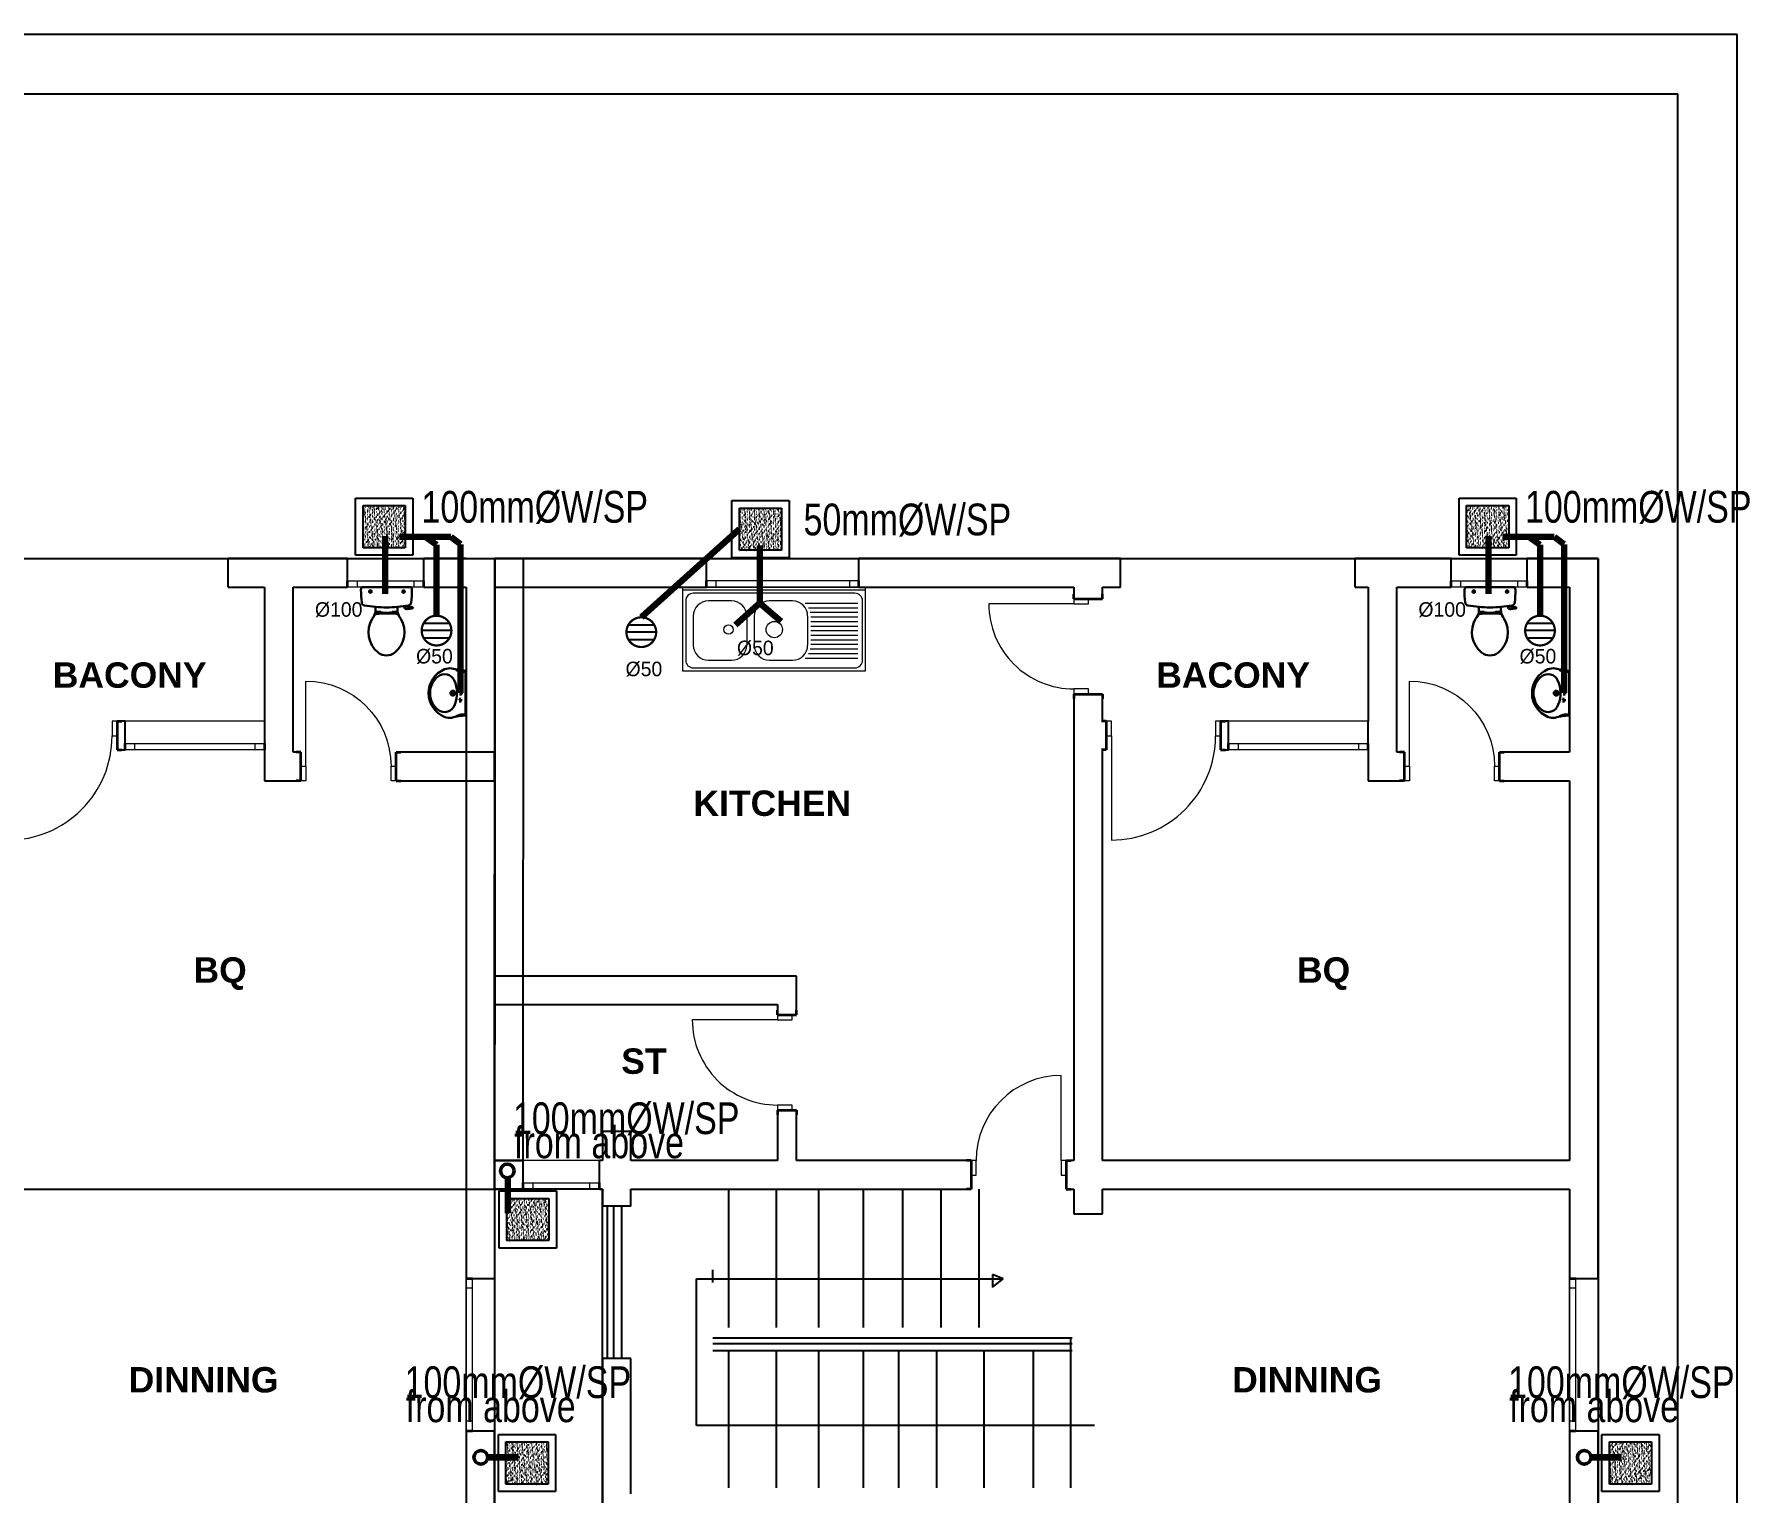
# Model space of a CAD drawing. Header units: inches. Extents: x 23 to 2032867, y 13 to 664695.
# Drawn here: x 217675 to 231179, y 489889 to 501374 of the extents above; entities that cross this region are included whole.
import ezdxf

# ---------------------------------------------------------------- set-up
doc = ezdxf.new("R2010")
doc.units = ezdxf.units.IN
doc.header["$MEASUREMENT"] = 0
doc.linetypes.add('DASHED1', pattern=[1, 0.3, -0.4, 0.3])
doc.linetypes.add('Hidden Line', pattern=[391.222223, 282.222223, -109])
for name, color, linetype, lineweight in [('0Railings', 1, 'Continuous', 18), ('ARCHICAD Doors_Pen_No__27', 7, 'Continuous', 35), ('ARCHICAD Windows_Pen_No__27', 7, 'Continuous', 35), ('Building', 8, 'Continuous', 18), ('Structural - Bearing_Pen_No__27', 7, 'Continuous', 35), ('waste', 3, 'Continuous', 50)]:
    doc.layers.add(name, color=color, linetype=linetype, lineweight=lineweight)
for name, color, linetype, lineweight, true_color in [('2D Drafting - General_Pen_No__62', 7, 'Continuous', 20, 0xaaaaaa), ('2D Drafting - General_Pen_No__82', 7, 'Continuous', 20, 0xaaaaaa), ('Annotation - Text_Pen_No__86', 7, 'Continuous', 20, 0x5555ff), ('ARCHICAD Doors_Pen_No__23', 7, 'Continuous', 20, 0xff6600), ('ARCHICAD Doors_Pen_No__3', 7, 'Continuous', 18, 0xff6600), ('ARCHICAD Windows_Pen_No__23', 7, 'Continuous', 20, 0xff6600), ('ARCHICAD Windows_Pen_No__3', 7, 'Continuous', 18, 0xff6600), ('Structural - Bearing_Pen_No__89', 7, 'Continuous', 20, 0x71cebe)]:
    doc.layers.add(name, color=color, linetype=linetype, lineweight=lineweight, true_color=true_color)
for name, color, linetype in [('ABG-DI', 1, 'Continuous'), ('E-inst.', 3, 'Continuous'), ('GRFLCON', 8, 'Continuous'), ('LIAB', 8, 'Continuous'), ('PLOTLYR', 8, 'Continuous'), ('PLOTYR', 15, 'Continuous')]:
    doc.layers.add(name, color=color, linetype=linetype)
doc.styles.add('GENERATED_STYLE_2', font='arialbd.ttf')
doc.styles.add('SPIRITTXTSTYLE1', font='ORIG2')

# ---------------------------------------------------------------- blocks, each defined once
blk = doc.blocks.new('drainage')
at = {"layer": 'ABG-DI', "color": 6, "linetype": 'Continuous'}
for p, q in [((47349, -38849), (47583, -38849)), ((47362, -38794), (47570, -38794)), ((47366, -38910), (47566, -38910))]:
    blk.add_line(p, q, dxfattribs=at)
at = {"layer": 'ABG-DI', "color": 6, "linetype": 'Continuous', "const_width": 17.6}
for points in [[(47583, -38849, 1), (47349, -38849)], [(47583, -38849, -1), (47349, -38849)]]:
    blk.add_lwpolyline(points, format="xyb", dxfattribs=at)
blk = doc.blocks.new('ic')
at = {"layer": 'GRFLCON', "linetype": 'Continuous', "ltscale": 250}
h = blk.add_hatch(dxfattribs=at)
h.set_pattern_fill('AR-SAND', color=6, scale=15, angle=-90, style=0)
h.set_pattern_definition([(52.5, (972807.835, -258750.015), (28.9023565, -0.9449004), [0, -22.8, 0, -25.5, 0, -24.375]), (82.5, (972807.835, -258750.015), (42.332191, 26.54665), [0, -12.3, 0, -20.55, 0, -7.875]), (122.5, (972807.835, -258768.465), (0.084886, 46.712128), [0, -7.5, 0, -27, 0, -35.25]), (132.5, (972807.835, -258768.465), (13.165133, 45.091899), [0, -3.75, 0, -17.7, 0, -20.25])])
h.paths.add_polyline_path([(923721, -158585), (924053, -158585), (924053, -158917), (923721, -158917)])
at = {"layer": 'GRFLCON', "color": 6, "linetype": 'Continuous', "ltscale": 250}
for p, q in [((924053, -158585), (923721, -158585)), ((923721, -158585), (923721, -158917)), ((924053, -158917), (924053, -158585)), ((923721, -158917), (924053, -158917))]:
    blk.add_line(p, q, dxfattribs=at)
at = {"layer": 'PLOTLYR', "color": 6, "lineweight": 25}
for p, q in [((924112, -158526), (923662, -158526)), ((923662, -158526), (923662, -158976)), ((924112, -158976), (924112, -158526)), ((923662, -158976), (924112, -158976))]:
    blk.add_line(p, q, dxfattribs=at)

msp = doc.modelspace()

# ---------------------------------------------------------------- linework, layer by layer
at = {"layer": '2D Drafting - General_Pen_No__62', "color": 8, "linetype": 'Continuous', "lineweight": 25}
for p, q in [((222888.495, 490419.136), (222888.495, 491573.455)), ((222888.495, 491573.455), (225302.403, 491573.455)), ((225302.403, 491573.455), (225217.73, 491606.962)), ((225217.73, 491606.962), (225217.73, 491507.888)), ((225217.73, 491507.888), (225302.403, 491573.455)), ((226021.48, 490419.136), (222888.495, 490419.136))]:
    msp.add_line(p, q, dxfattribs=at)
at = {"layer": '2D Drafting - General_Pen_No__82', "color": 8, "linetype": 'Continuous', "lineweight": 25}
for p, q in [((223141.709, 491190.334), (223141.709, 492279.544)), ((223141.709, 491190.334), (223141.709, 492279.544)), ((223517.612, 491190.334), (223517.612, 492279.544)), ((223517.612, 491190.334), (223517.612, 492279.544)), ((223850.626, 491190.334), (223850.626, 492279.544)), ((223850.626, 491190.334), (223850.626, 492279.544)), ((224202.779, 491190.334), (224202.779, 492279.544)), ((224202.779, 491190.334), (224202.779, 492279.544)), ((224513.3, 491190.334), (224513.3, 492279.544)), ((224513.3, 491190.334), (224513.3, 492279.544)), ((224813.3, 491190.334), (224813.3, 492279.544)), ((224813.3, 491190.334), (224813.3, 492279.544)), ((225113.3, 491190.334), (225113.3, 492279.544)), ((225113.3, 491190.334), (225113.3, 492279.544)), ((222184.665, 492142.705), (222184.665, 490950.133)), ((222184.665, 492142.705), (222184.665, 490950.133)), ((222235.119, 492142.705), (222235.119, 490950.133)), ((222235.119, 492142.705), (222235.119, 490950.133)), ((222296.381, 492148.642), (222296.381, 490941.581)), ((222296.381, 492148.642), (222296.381, 490941.581)), ((223016.786, 491543.392), (223016.786, 491643.765)), ((223016.786, 491543.392), (223016.786, 491643.765)), ((223016.786, 491108.544), (225845.435, 491108.544)), ((223016.786, 491108.544), (225845.435, 491108.544)), ((223016.786, 491063.934), (225844.557, 491063.934)), ((223016.786, 491063.934), (225844.557, 491063.934)), ((225831.934, 491108.544), (225831.934, 489927.9)), ((225831.934, 491108.544), (225831.934, 489927.9)), ((223016.786, 491008.171), (225845.435, 491008.171)), ((223016.786, 491008.171), (225845.435, 491008.171)), ((223141.709, 489927.9), (223141.709, 491008.171)), ((223141.709, 489927.9), (223141.709, 491008.171)), ((223517.612, 489927.9), (223517.612, 491008.171)), ((223517.612, 489927.9), (223517.612, 491008.171)), ((223850.626, 489927.9), (223850.626, 491008.171)), ((223850.626, 489927.9), (223850.626, 491008.171)), ((224202.779, 489927.9), (224202.779, 491008.171)), ((224202.779, 489927.9), (224202.779, 491008.171)), ((224479.624, 489927.9), (224479.624, 491008.171)), ((224479.624, 489927.9), (224479.624, 491008.171)), ((224779.624, 489927.9), (224779.624, 491008.171)), ((224779.624, 489927.9), (224779.624, 491008.171)), ((225153.417, 489927.9), (225153.417, 491008.171)), ((225153.417, 489927.9), (225153.417, 491008.171)), ((225542.2, 489927.9), (225542.2, 491008.171)), ((225542.2, 489927.9), (225542.2, 491008.171))]:
    msp.add_line(p, q, dxfattribs=at)
at = {"layer": 'ARCHICAD Doors_Pen_No__23', "color": 8, "linetype": 'Continuous'}
for p, q in [((225859.302, 496928.626), (225859.302, 496888.626)), ((225974.302, 496928.626), (225859.302, 496928.626)), ((225859.302, 496888.626), (225974.302, 496888.626)), ((225974.302, 496888.626), (225974.302, 496928.626)), ((225974.302, 496218.626), (225859.302, 496218.626)), ((225859.302, 496218.626), (225859.302, 496178.626)), ((225859.302, 496178.626), (225974.302, 496178.626)), ((225974.302, 496178.626), (225974.302, 496218.626)), ((218327.313, 495963.838), (218287.313, 495963.838)), ((218287.313, 495963.838), (218287.313, 495848.838)), ((218327.313, 495848.838), (218327.313, 495963.838)), ((226154.331, 495963.838), (226114.331, 495963.838)), ((226114.331, 495963.838), (226114.331, 495848.838)), ((226154.331, 495848.838), (226154.331, 495963.838)), ((227014.331, 495963.838), (226974.331, 495963.838)), ((226974.331, 495963.838), (226974.331, 495848.838)), ((227014.331, 495848.838), (227014.331, 495963.838)), ((218287.313, 495848.838), (218327.313, 495848.838)), ((226114.331, 495848.838), (226154.331, 495848.838)), ((226974.331, 495848.838), (227014.331, 495848.838)), ((219773.357, 495610.334), (219813.357, 495610.334)), ((219773.357, 495495.334), (219773.357, 495610.334)), ((219813.357, 495610.334), (219813.357, 495495.334)), ((220483.357, 495495.334), (220483.357, 495610.334)), ((220483.357, 495610.334), (220523.357, 495610.334)), ((220523.357, 495610.334), (220523.357, 495495.334)), ((228460.375, 495610.334), (228500.375, 495610.334)), ((228460.375, 495495.334), (228460.375, 495610.334)), ((228500.375, 495610.334), (228500.375, 495495.334)), ((229170.375, 495495.334), (229170.375, 495610.334)), ((229170.375, 495610.334), (229210.375, 495610.334)), ((229210.375, 495610.334), (229210.375, 495495.334)), ((219813.357, 495495.334), (219773.357, 495495.334)), ((220523.357, 495495.334), (220483.357, 495495.334)), ((228500.375, 495495.334), (228460.375, 495495.334)), ((229210.375, 495495.334), (229170.375, 495495.334)), ((223525.019, 493651.661), (223525.019, 493611.661)), ((223640.019, 493651.661), (223525.019, 493651.661)), ((223525.019, 493611.661), (223640.019, 493611.661)), ((223640.019, 493611.661), (223640.019, 493651.661)), ((223640.019, 492941.661), (223525.019, 492941.661)), ((223525.019, 492941.661), (223525.019, 492901.661)), ((223640.019, 492901.661), (223640.019, 492941.661)), ((223525.019, 492901.661), (223640.019, 492901.661)), ((225089.341, 492504.544), (225049.341, 492504.544)), ((225049.341, 492504.544), (225049.341, 492389.544)), ((225089.341, 492389.544), (225089.341, 492504.544)), ((225799.341, 492504.544), (225759.341, 492504.544)), ((225759.341, 492504.544), (225759.341, 492389.544)), ((225799.341, 492389.544), (225799.341, 492504.544)), ((225049.341, 492389.544), (225089.341, 492389.544)), ((225759.341, 492389.544), (225799.341, 492389.544))]:
    msp.add_line(p, q, dxfattribs=at)
at = {"layer": 'ARCHICAD Doors_Pen_No__27', "color": 8, "linetype": 'Continuous'}
for p, q in [((225859.302, 496928.626), (225859.302, 496965.626)), ((226084.302, 496928.626), (226084.302, 496965.626)), ((225859.302, 496928.626), (225974.302, 496928.626)), ((225974.302, 496928.626), (226084.302, 496928.626)), ((225859.302, 496178.626), (225974.302, 496178.626)), ((225859.302, 496178.626), (225859.302, 496141.626)), ((225974.302, 496178.626), (226084.302, 496178.626)), ((226084.302, 496178.626), (226084.302, 496141.626)), ((218327.313, 495963.838), (218327.313, 495848.838)), ((218327.313, 495963.838), (218364.313, 495963.838)), ((226114.331, 495963.838), (226077.331, 495963.838)), ((226114.331, 495963.838), (226114.331, 495848.838)), ((227014.331, 495963.838), (227014.331, 495848.838)), ((227014.331, 495963.838), (227051.331, 495963.838)), ((218327.313, 495848.838), (218327.313, 495738.838)), ((226114.331, 495848.838), (226114.331, 495738.838)), ((227014.331, 495848.838), (227014.331, 495738.838)), ((218327.313, 495738.838), (218364.313, 495738.838)), ((219773.357, 495720.334), (219736.357, 495720.334)), ((219773.357, 495610.334), (219773.357, 495720.334)), ((219773.357, 495495.334), (219773.357, 495610.334)), ((220523.357, 495610.334), (220523.357, 495720.334)), ((220523.357, 495720.334), (220560.357, 495720.334)), ((220523.357, 495495.334), (220523.357, 495610.334)), ((226114.331, 495738.838), (226077.331, 495738.838)), ((227014.331, 495738.838), (227051.331, 495738.838)), ((228460.375, 495720.334), (228423.375, 495720.334)), ((228460.375, 495610.334), (228460.375, 495720.334)), ((228460.375, 495495.334), (228460.375, 495610.334)), ((229210.375, 495610.334), (229210.375, 495720.334)), ((229210.375, 495720.334), (229247.375, 495720.334)), ((229210.375, 495495.334), (229210.375, 495610.334)), ((219773.357, 495495.334), (219736.357, 495495.334)), ((220523.357, 495495.334), (220560.357, 495495.334)), ((228460.375, 495495.334), (228423.375, 495495.334)), ((229210.375, 495495.334), (229247.375, 495495.334)), ((223525.019, 493651.661), (223525.019, 493688.661)), ((223525.019, 493651.661), (223640.019, 493651.661)), ((223640.019, 493651.661), (223675.019, 493651.661)), ((223675.019, 493651.661), (223675.019, 493688.661)), ((223525.019, 492901.661), (223640.019, 492901.661)), ((223525.019, 492901.661), (223525.019, 492864.661)), ((223640.019, 492901.661), (223675.019, 492901.661)), ((223675.019, 492901.661), (223675.019, 492864.661)), ((225049.341, 492504.544), (225012.341, 492504.544)), ((225049.341, 492504.544), (225049.341, 492389.544)), ((225799.341, 492504.544), (225799.341, 492389.544)), ((225799.341, 492504.544), (225836.341, 492504.544)), ((225049.341, 492389.544), (225049.341, 492279.544)), ((225799.341, 492389.544), (225799.341, 492279.544)), ((225049.341, 492279.544), (225012.341, 492279.544)), ((225799.341, 492279.544), (225836.341, 492279.544))]:
    msp.add_line(p, q, dxfattribs=at)
at = {"layer": 'ARCHICAD Doors_Pen_No__3', "color": 8, "linetype": 'Continuous'}
for p, q in [((225859.302, 496888.626), (225189.302, 496888.626)), ((219813.357, 495610.334), (219813.357, 496280.334)), ((228500.375, 495610.334), (228500.375, 496280.334)), ((226154.331, 495848.838), (226154.331, 495028.838)), ((223525.019, 493611.661), (222855.019, 493611.661)), ((225759.341, 492504.544), (225759.341, 493174.544))]:
    msp.add_line(p, q, dxfattribs=at)
for centre, major_axis, start_param, end_param in [((225859.302, 496888.626), (473.762, 473.762), 2.35619449, 3.926990817), ((217467.313, 495848.838), (579.828, 579.828), 3.926990817, 5.497787144), ((226154.331, 495848.838), (579.828, 579.828), 3.926990817, 5.497787144), ((223525.019, 493611.661), (473.762, 473.762), 2.35619449, 3.926990817), ((225759.341, 492504.544), (-473.762, 473.762), -0.785398163, 0.785398163)]:
    msp.add_ellipse(centre, major_axis=major_axis, ratio=1, start_param=start_param, end_param=end_param, dxfattribs=at)
at = {"layer": 'ARCHICAD Doors_Pen_No__3', "color": 8, "linetype": 'Continuous', "extrusion": (0, 0, -1)}
for centre in [(219813.357, 495610.334), (228500.375, 495610.334)]:
    msp.add_ellipse(centre, major_axis=(473.762, 473.762), ratio=1, start_param=-0.785398163, end_param=0.785398163, dxfattribs=at)
at = {"layer": 'ARCHICAD Windows_Pen_No__23', "color": 8, "linetype": 'Continuous'}
for p, q in [((220140.964, 497070.303), (220215.964, 497070.303)), ((220215.964, 497020.303), (220140.964, 497020.303)), ((220215.964, 497070.303), (220215.964, 497020.303)), ((220665.964, 497020.303), (220665.964, 497070.303)), ((220665.964, 497070.303), (220740.964, 497070.303)), ((220740.964, 497020.303), (220665.964, 497020.303)), ((222912.976, 497020.303), (222987.976, 497020.303)), ((223042.002, 497070.303), (222967.002, 497070.303)), ((222967.002, 497020.303), (223042.002, 497020.303)), ((223042.002, 497020.303), (223042.002, 497070.303)), ((224037.976, 497020.303), (224112.976, 497020.303)), ((224167.002, 497070.303), (224092.002, 497070.303)), ((224092.002, 497070.303), (224092.002, 497020.303)), ((224092.002, 497020.303), (224167.002, 497020.303)), ((228827.982, 497070.303), (228902.982, 497070.303)), ((228902.982, 497020.303), (228827.982, 497020.303)), ((228902.982, 497070.303), (228902.982, 497020.303)), ((229352.982, 497020.303), (229352.982, 497070.303)), ((229352.982, 497070.303), (229427.982, 497070.303)), ((229427.982, 497020.303), (229352.982, 497020.303)), ((218389.428, 495788.838), (218464.428, 495788.838)), ((218464.428, 495788.838), (218464.428, 495738.838)), ((219414.428, 495738.838), (219414.428, 495788.838)), ((219414.428, 495788.838), (219489.428, 495788.838)), ((227076.445, 495788.838), (227151.445, 495788.838)), ((227151.445, 495788.838), (227151.445, 495738.838)), ((228101.445, 495738.838), (228101.445, 495788.838)), ((228101.445, 495788.838), (228176.445, 495788.838)), ((218464.428, 495738.838), (218389.428, 495738.838)), ((219489.428, 495738.838), (219414.428, 495738.838)), ((227151.445, 495738.838), (227076.445, 495738.838)), ((228176.445, 495738.838), (228101.445, 495738.838)), ((221523.813, 492329.544), (221598.813, 492329.544)), ((221598.813, 492279.544), (221523.813, 492279.544)), ((221598.813, 492329.544), (221598.813, 492279.544)), ((222048.813, 492279.544), (222048.813, 492329.544)), ((222048.813, 492329.544), (222123.813, 492329.544)), ((222123.813, 492279.544), (222048.813, 492279.544)), ((221074.154, 491575.835), (221074.143, 491500.835)), ((221124.143, 491500.827), (221124.154, 491575.827)), ((229760.034, 491575.8), (229760.034, 491500.8)), ((229810.034, 491500.8), (229810.034, 491575.8)), ((221074.143, 491500.835), (221124.143, 491500.827)), ((229760.034, 491500.8), (229810.034, 491500.8)), ((221073.98, 490450.835), (221073.968, 490375.835)), ((221123.98, 490450.827), (221073.98, 490450.835)), ((221123.968, 490375.827), (221123.98, 490450.827)), ((229810.034, 490450.8), (229760.034, 490450.8)), ((229760.034, 490450.8), (229760.034, 490375.8)), ((229810.034, 490375.8), (229810.034, 490450.8))]:
    msp.add_line(p, q, dxfattribs=at)
at = {"layer": 'ARCHICAD Windows_Pen_No__27', "color": 8, "linetype": 'Continuous'}
for p, q in [((220140.964, 497020.303), (220140.964, 497070.303)), ((220740.964, 497020.303), (220740.964, 497070.303)), ((222967.002, 497020.303), (222967.002, 497070.303)), ((224167.002, 497020.303), (224167.002, 497070.303)), ((228827.982, 497020.303), (228827.982, 497070.303)), ((229427.982, 497020.303), (229427.982, 497070.303)), ((218389.428, 495738.838), (218389.428, 495788.838)), ((219489.428, 495738.838), (219489.428, 495788.838)), ((227076.445, 495738.838), (227076.445, 495788.838)), ((228176.445, 495738.838), (228176.445, 495788.838)), ((221523.813, 492279.544), (221523.813, 492329.544)), ((222123.813, 492279.544), (222123.813, 492329.544)), ((221074.154, 491575.835), (221124.154, 491575.827)), ((229760.034, 491575.8), (229810.034, 491575.8)), ((221073.968, 490375.835), (221123.968, 490375.827)), ((229760.034, 490375.8), (229810.034, 490375.8))]:
    msp.add_line(p, q, dxfattribs=at)
at = {"layer": 'ARCHICAD Windows_Pen_No__3', "color": 8, "linetype": 'Continuous'}
for p, q in [((220740.964, 497245.303), (220140.964, 497245.303)), ((224167.002, 497245.303), (222967.002, 497245.303)), ((229427.982, 497245.303), (228827.982, 497245.303)), ((220740.964, 497020.303), (220140.964, 497020.303)), ((220215.964, 497070.303), (220665.964, 497070.303)), ((220665.964, 497020.303), (220215.964, 497020.303)), ((224112.976, 497020.303), (222912.976, 497020.303)), ((224167.002, 497020.303), (222967.002, 497020.303)), ((222987.976, 497020.303), (224037.976, 497020.303)), ((224092.002, 497070.303), (223042.002, 497070.303)), ((223042.002, 497020.303), (224092.002, 497020.303)), ((229427.982, 497020.303), (228827.982, 497020.303)), ((228902.982, 497070.303), (229352.982, 497070.303)), ((229352.982, 497020.303), (228902.982, 497020.303)), ((219489.428, 495963.838), (218389.428, 495963.838)), ((228176.445, 495963.838), (227076.445, 495963.838)), ((218464.428, 495788.838), (219414.428, 495788.838)), ((227151.445, 495788.838), (228101.445, 495788.838)), ((219489.428, 495738.838), (218389.428, 495738.838)), ((219414.428, 495738.838), (218464.428, 495738.838)), ((228176.445, 495738.838), (227076.445, 495738.838)), ((228101.445, 495738.838), (227151.445, 495738.838)), ((222123.813, 492504.544), (221523.813, 492504.544)), ((222123.813, 492279.544), (221523.813, 492279.544)), ((221598.813, 492329.544), (222048.813, 492329.544)), ((222048.813, 492279.544), (221598.813, 492279.544)), ((221073.968, 490375.835), (221074.154, 491575.835)), ((221298.968, 490375.8), (221299.154, 491575.8)), ((229760.034, 490375.8), (229760.034, 491575.8)), ((229985.034, 490375.8), (229985.034, 491575.8)), ((221074.143, 491500.835), (221073.98, 490450.835)), ((221123.98, 490450.827), (221124.143, 491500.827)), ((229760.034, 491500.8), (229760.034, 490450.8)), ((229810.034, 490450.8), (229810.034, 491500.8))]:
    msp.add_line(p, q, dxfattribs=at)
at = {"layer": 'Building', "linetype": 'Continuous', "lineweight": 30, "ltscale": 1000}
for p, q in [((220640.688, 497020.303), (220253.908, 497020.303)), ((229327.706, 497020.303), (228940.925, 497020.303)), ((220360.894, 496864.563), (220360.894, 496840.779)), ((220533.701, 496840.779), (220533.701, 496864.563)), ((220586.425, 496870.97), (220589.644, 496859.69)), ((220588.827, 496862.553), (220611.312, 496867.722)), ((220611.5, 496866.831), (220609.823, 496874.795)), ((220651.651, 496851.791), (220611.248, 496845.769)), ((220620.105, 496860.706), (220649.209, 496864.395)), ((220653.449, 496861.587), (220654.826, 496856.701)), ((229047.912, 496864.563), (229047.912, 496840.779)), ((229220.719, 496840.779), (229220.719, 496864.563)), ((229273.442, 496870.97), (229276.661, 496859.69)), ((229275.844, 496862.553), (229298.33, 496867.722)), ((229298.518, 496866.831), (229296.841, 496874.795)), ((229338.668, 496851.791), (229298.266, 496845.769)), ((229307.122, 496860.706), (229336.227, 496864.395)), ((229340.467, 496861.587), (229341.844, 496856.701)), ((220368.668, 496808.751), (220368.668, 496825.434)), ((220368.668, 496825.434), (220402.752, 496825.434)), ((220394.96, 496825.434), (220394.96, 496811.404)), ((220402.752, 496825.434), (220402.752, 496812.004)), ((220402.752, 496821.306), (220419.754, 496821.306)), ((220419.754, 496821.306), (220419.754, 496817.566)), ((220419.754, 496817.566), (220474.841, 496817.566)), ((220474.841, 496821.306), (220474.841, 496817.566)), ((220491.843, 496821.306), (220474.841, 496821.306)), ((220491.843, 496825.434), (220491.843, 496812.86)), ((220525.928, 496825.434), (220491.843, 496825.434)), ((220499.636, 496825.434), (220499.636, 496812.411)), ((220525.928, 496810.269), (220525.928, 496825.434)), ((229055.686, 496808.751), (229055.686, 496825.434)), ((229055.686, 496825.434), (229089.77, 496825.434)), ((229081.978, 496825.434), (229081.978, 496811.404)), ((229089.77, 496825.434), (229089.77, 496812.004)), ((229089.77, 496821.306), (229106.772, 496821.306)), ((229106.772, 496821.306), (229106.772, 496817.566)), ((229106.772, 496817.566), (229161.859, 496817.566)), ((229161.859, 496821.306), (229161.859, 496817.566)), ((229178.861, 496821.306), (229161.859, 496821.306)), ((229178.861, 496825.434), (229178.861, 496812.86)), ((229212.945, 496825.434), (229178.861, 496825.434)), ((229186.653, 496825.434), (229186.653, 496812.411)), ((229212.945, 496810.269), (229212.945, 496825.434)), ((221070.309, 496351.743), (221047.961, 496353.619)), ((221070.309, 496351.743, -1683.122), (221047.961, 496353.619, -1683.122)), ((221070.309, 496010.084), (221070.309, 496361.857)), ((221070.309, 496010.084, -1683.122), (221070.309, 496361.857, -1683.122)), ((229757.327, 496351.743), (229734.979, 496353.619)), ((229757.327, 496351.743, -1683.122), (229734.979, 496353.619, -1683.122)), ((229757.327, 496010.084), (229757.327, 496361.857)), ((229757.327, 496010.084, -1683.122), (229757.327, 496361.857, -1683.122)), ((221070.309, 496020.199), (221047.961, 496018.323)), ((221070.309, 496020.199, -1683.122), (221047.961, 496018.323, -1683.122)), ((229757.327, 496020.199), (229734.979, 496018.323)), ((229757.327, 496020.199, -1683.122), (229734.979, 496018.323, -1683.122))]:
    msp.add_line(p, q, dxfattribs=at)
at = {"layer": 'Building', "linetype": 'Continuous', "lineweight": 30, "ltscale": 50}
for p, q in [((220336.294, 496985.238), (220304.275, 496985.238)), ((220320.285, 496969.229), (220320.285, 497001.247)), ((220597.975, 496985.238), (220566.232, 496985.238)), ((220582.103, 496969.366), (220582.103, 497001.11)), ((229023.311, 496985.238), (228991.293, 496985.238)), ((229007.302, 496969.229), (229007.302, 497001.247)), ((229284.993, 496985.238), (229253.249, 496985.238)), ((229269.121, 496969.366), (229269.121, 497001.11)), ((220996.691, 496185.971), (220942.491, 496185.971)), ((220996.691, 496185.971, -1683.122), (220942.491, 496185.971, -1683.122)), ((220969.427, 496212.32), (220969.427, 496159.622)), ((220969.427, 496212.32, -1683.122), (220969.427, 496159.622, -1683.122)), ((229683.709, 496185.971), (229629.509, 496185.971)), ((229683.709, 496185.971, -1683.122), (229629.509, 496185.971, -1683.122)), ((229656.444, 496212.32), (229656.444, 496159.622)), ((229656.444, 496212.32, -1683.122), (229656.444, 496159.622, -1683.122))]:
    msp.add_line(p, q, dxfattribs=at)
at = {"layer": 'Building', "color": 8, "linetype": 'Continuous'}
for p, q in [((222778.941, 497020.303), (223978.941, 497020.303)), ((222853.941, 497020.303), (222778.941, 497020.303)), ((223253.941, 497020.303), (222778.941, 497020.303))]:
    msp.add_line(p, q, dxfattribs=at)
at = {"layer": 'Building', "color": 8, "linetype": 'Continuous', "lineweight": 20}
for p, q in [((222838.941, 497020.303), (222778.941, 497020.303)), ((222898.941, 497020.303), (222838.941, 497020.303)), ((223378.941, 497020.303), (222898.941, 497020.303))]:
    msp.add_line(p, q, dxfattribs=at)
at = {"layer": 'Building', "color": 8, "lineweight": 20}
for p, q in [((224218.941, 497020.303), (222778.941, 497020.303)), ((222778.941, 497020.303), (222778.941, 496360.303)), ((224218.941, 496996.303), (222778.941, 496996.303)), ((224134.941, 496972.303), (222862.941, 496972.303)), ((224218.941, 496360.303), (224218.941, 497020.303)), ((222802.941, 496912.303), (222802.941, 496444.303)), ((223162.941, 496912.303), (222982.941, 496912.303)), ((223642.941, 496912.303), (223462.941, 496912.303)), ((223744.588, 496894.303), (224158.941, 496894.303)), ((223770.926, 496858.303), (224158.941, 496858.303)), ((224194.941, 496444.303), (224194.941, 496912.303)), ((222862.941, 496792.303), (222862.941, 496564.303)), ((223282.941, 496792.303), (223282.941, 496564.303)), ((223342.941, 496792.303), (223342.941, 496564.303)), ((223762.941, 496792.303), (223762.941, 496564.303)), ((223783.782, 496822.303), (224158.941, 496822.303)), ((223786.941, 496786.303), (224158.941, 496786.303)), ((223786.941, 496750.303), (224158.941, 496750.303)), ((223786.941, 496714.303), (224158.941, 496714.303)), ((223786.941, 496678.303), (224158.941, 496678.303)), ((223786.941, 496642.303), (224158.941, 496642.303)), ((223786.941, 496606.303), (224158.941, 496606.303)), ((223786.941, 496570.303), (224158.941, 496570.303)), ((222982.941, 496444.303), (223162.941, 496444.303)), ((223462.941, 496444.303), (223642.941, 496444.303)), ((223744.588, 496462.303), (224158.941, 496462.303)), ((223770.926, 496498.303), (224158.941, 496498.303)), ((223783.782, 496534.303), (224158.941, 496534.303)), ((222778.941, 496360.303), (224218.941, 496360.303)), ((222862.941, 496384.303), (224134.941, 496384.303))]:
    msp.add_line(p, q, dxfattribs=at)
at = {"layer": 'Building', "linetype": 'DASHED1', "lineweight": 30, "ltscale": 50}
for p, q in [((221043.666, 496242.075), (221008.742, 496242.075)), ((221043.666, 496242.075, -1683.122), (221008.742, 496242.075, -1683.122)), ((221048.078, 496185.971), (221013.154, 496185.971)), ((221048.078, 496185.971, -1683.122), (221013.154, 496185.971, -1683.122)), ((221026.624, 496259.765), (221026.624, 496224.385)), ((221026.624, 496259.765, -1683.122), (221026.624, 496224.385, -1683.122)), ((221031.036, 496168.281), (221031.036, 496203.661)), ((221031.036, 496168.281, -1683.122), (221031.036, 496203.661, -1683.122)), ((229730.684, 496242.075), (229695.76, 496242.075)), ((229730.684, 496242.075, -1683.122), (229695.76, 496242.075, -1683.122)), ((229735.096, 496185.971), (229700.172, 496185.971)), ((229735.096, 496185.971, -1683.122), (229700.172, 496185.971, -1683.122)), ((229713.641, 496259.765), (229713.641, 496224.385)), ((229713.641, 496259.765, -1683.122), (229713.641, 496224.385, -1683.122)), ((229718.054, 496168.281), (229718.054, 496203.661)), ((229718.054, 496168.281, -1683.122), (229718.054, 496203.661, -1683.122)), ((221043.666, 496129.867), (221008.742, 496129.867)), ((221043.666, 496129.867, -1683.122), (221008.742, 496129.867, -1683.122)), ((221026.624, 496112.177), (221026.624, 496147.557)), ((221026.624, 496112.177, -1683.122), (221026.624, 496147.557, -1683.122)), ((229730.684, 496129.867), (229695.76, 496129.867)), ((229730.684, 496129.867, -1683.122), (229695.76, 496129.867, -1683.122)), ((229713.641, 496112.177), (229713.641, 496147.557)), ((229713.641, 496112.177, -1683.122), (229713.641, 496147.557, -1683.122))]:
    msp.add_line(p, q, dxfattribs=at)
at = {"layer": 'Building', "linetype": 'Continuous', "lineweight": 30, "ltscale": 200}
for p, q in [((221065.749, 496190.531), (221074.869, 496190.531)), ((221074.869, 496190.531), (221065.749, 496181.411)), ((221074.869, 496181.411), (221065.749, 496190.531)), ((221065.749, 496190.531, -1683.122), (221074.869, 496190.531, -1683.122)), ((221074.869, 496190.531, -1683.122), (221065.749, 496181.411, -1683.122)), ((221074.869, 496181.411, -1683.122), (221065.749, 496190.531, -1683.122)), ((221065.749, 496181.411), (221074.869, 496181.411)), ((221065.749, 496181.411, -1683.122), (221074.869, 496181.411, -1683.122)), ((229752.766, 496190.531), (229761.887, 496190.531)), ((229761.887, 496190.531), (229752.766, 496181.411)), ((229761.887, 496181.411), (229752.766, 496190.531)), ((229752.766, 496190.531, -1683.122), (229761.887, 496190.531, -1683.122)), ((229761.887, 496190.531, -1683.122), (229752.766, 496181.411, -1683.122)), ((229761.887, 496181.411, -1683.122), (229752.766, 496190.531, -1683.122)), ((229752.766, 496181.411), (229761.887, 496181.411)), ((229752.766, 496181.411, -1683.122), (229761.887, 496181.411, -1683.122))]:
    msp.add_line(p, q, dxfattribs=at)
at = {"layer": 'Building', "linetype": 'Continuous', "lineweight": 30, "ltscale": 50}
for centre in [(220320.285, 496985.238), (220582.103, 496985.238), (229007.302, 496985.238), (229269.121, 496985.238)]:
    msp.add_circle(centre, 9.351, dxfattribs=at)
at = {"layer": 'Building', "color": 8, "lineweight": 20}
for centre, radius in [((223140.41, 496686.336), 36.346), ((223500.275, 496686.336), 63.881)]:
    msp.add_circle(centre, radius, dxfattribs=at)
at = {"layer": 'Building', "linetype": 'Continuous', "lineweight": 30, "ltscale": 1000}
for centre, radius in [((220969.427, 496185.971), 18.608), ((220969.427, 496185.971, -1683.122), 18.608), ((220969.427, 496185.971), 10.99), ((220969.427, 496185.971, -1683.122), 10.99), ((229656.444, 496185.971), 18.608), ((229656.444, 496185.971, -1683.122), 18.608), ((229656.444, 496185.971), 10.99), ((229656.444, 496185.971, -1683.122), 10.99)]:
    msp.add_circle(centre, radius, dxfattribs=at)
at = {"layer": 'Building', "linetype": 'DASHED1', "lineweight": 30, "ltscale": 50}
for centre in [(221026.624, 496242.075), (221026.624, 496242.075, -1683.122), (221031.036, 496185.971), (221031.036, 496185.971, -1683.122), (229713.641, 496242.075), (229713.641, 496242.075, -1683.122), (229718.054, 496185.971), (229718.054, 496185.971, -1683.122), (221026.624, 496129.867), (221026.624, 496129.867, -1683.122), (229713.641, 496129.867), (229713.641, 496129.867, -1683.122)]:
    msp.add_circle(centre, 9.504, dxfattribs=at)
at = {"layer": 'Building', "linetype": 'Continuous', "lineweight": 30, "ltscale": 1000}
for centre, radius, start, end in [((220280.473, 496999.375), 33.819, 141.7697938, 181.0191617), ((221142.766, 496998.774), 896.106, 180.0000019, 186.330877), ((220614.122, 496999.375), 33.819, 358.9808265, 38.2302081), ((219751.829, 496998.774), 896.106, 353.6508475, 0), ((228967.491, 496999.375), 33.819, 141.7697938, 181.0191617), ((229829.784, 496998.774), 896.106, 180.0000019, 186.330877), ((229301.14, 496999.375), 33.819, 358.9808265, 38.2302081), ((228438.847, 496998.774), 896.106, 353.6508475, 0), ((220278.457, 496902.881), 26.494, 186.330877, 259.2903908), ((220447.298, 497795.63), 935.068, 259.2903908, 264.6980974), ((220260.328, 496840.779), 100.566, 326.1570684, 0), ((220447.478, 497793.69), 933.119, 264.6980974, 275.3019114), ((220634.267, 496840.779), 100.566, 180.0000019, 213.8429404), ((220447.298, 497795.63), 935.068, 275.3019114, 280.7270761), ((220608.376, 496865.036), 19.481, 195.9271971, 278.4778948), ((220619.125, 496868.436), 7.792, 191.8886154, 277.22379), ((220616.481, 496902.564), 26.118, 280.7270761, 353.6508475), ((220649.699, 496860.53), 3.896, 15.7397884, 97.2238087), ((220651.076, 496855.644), 3.896, 278.4778948, 15.7397884), ((228965.474, 496902.881), 26.494, 186.330877, 259.2903908), ((229134.316, 497795.63), 935.068, 259.2903908, 264.6980974), ((228947.346, 496840.779), 100.566, 326.1570684, 0), ((229134.496, 497793.69), 933.119, 264.6980974, 275.3019114), ((229134.316, 497795.63), 935.068, 275.3019114, 280.7270761), ((229321.285, 496840.779), 100.566, 180.0000019, 213.8429404), ((229295.394, 496865.036), 19.481, 195.9271971, 278.4778948), ((229306.143, 496868.436), 7.792, 191.8886154, 277.22379), ((229303.499, 496902.564), 26.118, 280.7270761, 353.6508475), ((229336.717, 496860.53), 3.896, 15.7397884, 97.2238087), ((229338.094, 496855.644), 3.896, 278.4778948, 15.7397884), ((220509.997, 496664.928), 204.567, 148.9077103, 230.8791806), ((220635.094, 496589.488), 350.65, 146.1570702, 148.9077103), ((220368.983, 496793.092), 15.584, 96.9358105, 142.5800181), ((220454.222, 496092.395), 721.447, 84.3005444, 96.9358206), ((220384.598, 496664.928), 204.567, 309.1208282, 31.0923054), ((220524.321, 496794.768), 15.584, 37.7817379, 84.3005444), ((220259.502, 496589.488), 350.65, 31.0923054, 33.8429316), ((229197.015, 496664.928), 204.567, 148.9077103, 230.8791806), ((229322.111, 496589.488), 350.65, 146.1570702, 148.9077103), ((229056.001, 496793.092), 15.584, 96.9358105, 142.5800181), ((229141.239, 496092.395), 721.447, 84.3005444, 96.9358206), ((229071.616, 496664.928), 204.567, 309.1208282, 31.0923054), ((229211.339, 496794.768), 15.584, 37.7817379, 84.3005444), ((228946.519, 496589.488), 350.65, 31.0923054, 33.8429316), ((220447.298, 496587.834), 105.195, 230.8791806, 309.1208282), ((229134.316, 496587.834), 105.195, 230.8791806, 309.1208282), ((220981.555, 496185.976), 203.147, 112.4424723, 248.1531127), ((220981.555, 496185.976, -1683.122), 203.147, 112.4424723, 248.1531127), ((220958.437, 496185.971), 168.347, 128.53754, 231.4625075), ((220958.437, 496185.971, -1683.122), 168.347, 128.53754, 231.4625075), ((220905.052, 496252.995), 82.661, 25.2174734, 128.537704), ((220905.052, 496252.995, -1683.122), 82.661, 25.2174734, 128.537704), ((220943.748, 496277.738), 103.901, 80.4525984, 112.4906661), ((220943.748, 496277.738, -1683.122), 103.901, 80.4525984, 112.4906661), ((221111.795, 496944.107), 583.726, 255.0270052, 265.9244355), ((221111.795, 496944.107, -1683.122), 583.726, 255.0270052, 265.9244355), ((220765.076, 496185.618), 238.006, 337.8276538, 25.5349405), ((220765.076, 496185.618, -1683.122), 238.006, 337.8276538, 25.5349405), ((221047.961, 496457.52), 103.901, 239.9007316, 270.0000094), ((221047.961, 496457.52, -1683.122), 103.901, 239.9007316, 270.0000094), ((229668.573, 496185.976), 203.147, 112.4424723, 248.1531127), ((229668.573, 496185.976, -1683.122), 203.147, 112.4424723, 248.1531127), ((229645.455, 496185.971), 168.347, 128.53754, 231.4625075), ((229645.455, 496185.971, -1683.122), 168.347, 128.53754, 231.4625075), ((229592.07, 496252.995), 82.661, 25.2174734, 128.537704), ((229592.07, 496252.995, -1683.122), 82.661, 25.2174734, 128.537704), ((229630.766, 496277.738), 103.901, 80.4525984, 112.4906661), ((229630.766, 496277.738, -1683.122), 103.901, 80.4525984, 112.4906661), ((229798.813, 496944.107), 583.726, 255.0270052, 265.9244355), ((229798.813, 496944.107, -1683.122), 583.726, 255.0270052, 265.9244355), ((229452.094, 496185.618), 238.006, 337.8276538, 25.5349405), ((229452.094, 496185.618, -1683.122), 238.006, 337.8276538, 25.5349405), ((229734.979, 496457.52), 103.901, 239.9007316, 270.0000094), ((229734.979, 496457.52, -1683.122), 103.901, 239.9007316, 270.0000094), ((220905.404, 496119.902), 83.628, 231.6817737, 343.2461383), ((220905.404, 496119.902, -1683.122), 83.628, 231.6817737, 343.2461383), ((221047.961, 495914.422), 103.901, 90.0000006, 120.0992783), ((221047.961, 495914.422, -1683.122), 103.901, 90.0000006, 120.0992783), ((229592.422, 496119.902), 83.628, 231.6817737, 343.2461383), ((229592.422, 496119.902, -1683.122), 83.628, 231.6817737, 343.2461383), ((229734.979, 495914.422), 103.901, 90.0000006, 120.0992783), ((229734.979, 495914.422, -1683.122), 103.901, 90.0000006, 120.0992783), ((220954.317, 496111.709), 124.156, 245.8931025, 246.0931451), ((220954.317, 496111.709, -1683.122), 124.156, 245.8931025, 246.0931451), ((220943.748, 496094.204), 103.901, 247.5093438, 279.5474663), ((220943.748, 496094.204, -1683.122), 103.901, 247.5093438, 279.5474663), ((221111.796, 495427.834), 583.726, 94.075602, 104.9730049), ((221111.796, 495427.834, -1683.122), 583.726, 94.075602, 104.9730049), ((229641.335, 496111.709), 124.156, 245.8931025, 246.0931451), ((229641.335, 496111.709, -1683.122), 124.156, 245.8931025, 246.0931451), ((229630.766, 496094.204), 103.901, 247.5093438, 279.5474663), ((229630.766, 496094.204, -1683.122), 103.901, 247.5093438, 279.5474663), ((229798.813, 495427.834), 583.726, 94.075602, 104.9730049), ((229798.813, 495427.834, -1683.122), 583.726, 94.075602, 104.9730049)]:
    msp.add_arc(centre, radius, start, end, dxfattribs=at)
at = {"layer": 'Building', "color": 8, "lineweight": 20}
for centre, radius, start, end in [((222862.941, 496912.303), 60, 90, 180), ((224134.941, 496912.303), 60, 0, 90), ((222982.941, 496792.303), 120, 90, 180), ((223162.941, 496792.303), 120, 0, 90), ((223462.941, 496792.303), 120, 90, 180), ((223642.941, 496792.303), 120, 0, 90), ((222982.941, 496564.303), 120, 180, 270), ((223162.941, 496564.303), 120, 270, 0), ((223462.941, 496564.303), 120, 180, 270), ((223642.941, 496564.303), 120, 270, 0), ((222862.941, 496444.303), 60, 180, 270), ((224134.941, 496444.303), 60, 270, 0)]:
    msp.add_arc(centre, radius, start, end, dxfattribs=at)
at = {"layer": 'LIAB', "color": 7, "linetype": 'Continuous', "ltscale": 256.031999}
for p in [(193182.322, 500905.017), (230612.437, 474899.062)]:
    msp.add_line(p, (230612.437, 500905.017), dxfattribs=at)
at = {"layer": 'PLOTYR', "color": 1, "linetype": 'Continuous', "ltscale": 250}
for p in [(192589.289, 501374.439), (231081.859, 474429.64)]:
    msp.add_line(p, (231081.859, 501374.439), dxfattribs=at)
at = {"layer": 'Structural - Bearing_Pen_No__27', "color": 8, "linetype": 'Continuous', "lineweight": 25}
for p, q in [((219200.487, 497020.303), (219200.487, 497245.303)), ((220140.964, 497245.303), (219200.487, 497245.303)), ((220140.964, 497070.303), (220140.964, 497245.303)), ((220740.964, 497070.303), (220740.964, 497245.303)), ((221075.034, 497245.303), (220740.964, 497245.303)), ((221525.034, 497245.256), (221300.034, 497245.303)), ((222967.002, 497245.303), (221300.034, 497245.303)), ((221523.813, 492504.486), (221525.034, 497245.256)), ((222967.002, 497070.303), (222967.002, 497245.303)), ((224167.002, 497070.303), (224167.002, 497245.303)), ((225859.302, 497245.303), (224167.002, 497245.303)), ((226224.97, 497245.303), (225859.302, 497245.303)), ((226224.97, 497020.303), (226224.97, 497245.303)), ((228072.239, 497020.303), (228072.239, 497245.303)), ((228827.982, 497245.303), (228072.239, 497245.303)), ((228827.982, 497070.303), (228827.982, 497245.303)), ((229427.982, 497070.303), (229427.982, 497245.303)), ((229987.052, 497245.303), (229427.982, 497245.303)), ((229987.052, 497020.303), (229987.052, 497245.303)), ((219200.487, 497020.303), (219488.21, 497020.303)), ((219488.21, 497020.303), (219488.21, 495963.838)), ((219713.21, 497020.303), (220140.964, 497020.303)), ((219713.21, 495720.334), (219713.21, 497020.303)), ((220140.964, 497020.303), (220140.964, 497070.303)), ((220740.964, 497020.303), (220740.964, 497070.303)), ((220740.964, 497020.303), (221074.999, 497020.303)), ((221074.999, 497020.303), (221074.154, 491575.835)), ((221299.976, 497020.303), (221298.813, 492504.544)), ((221299.154, 491575.8), (221299.999, 497020.303)), ((221300.034, 497020.303), (222967.002, 497020.303)), ((222967.002, 497020.303), (222967.002, 497070.303)), ((224167.002, 497020.303), (224167.002, 497070.303)), ((224167.002, 497020.303), (225859.302, 497020.303)), ((225859.302, 497020.303), (225859.302, 496928.626)), ((225859.302, 496928.626), (225859.302, 496965.626)), ((226084.302, 496928.626), (226084.302, 497020.303)), ((226084.302, 497020.303), (226224.969, 497020.303)), ((226084.302, 496928.626), (226084.302, 496965.626)), ((228072.239, 497020.303), (228175.228, 497020.303)), ((228175.228, 497020.303), (228175.228, 495963.838)), ((228400.228, 497020.303), (228827.982, 497020.303)), ((228400.228, 495720.334), (228400.228, 497020.303)), ((228827.982, 497020.303), (228827.982, 497070.303)), ((229427.982, 497020.303), (229427.982, 497070.303)), ((229427.982, 497020.303), (229760.034, 497020.303)), ((229760.034, 497020.303), (229760.034, 495720.334)), ((229985.034, 491575.8), (229985.034, 497020.303)), ((229985.034, 497020.303), (229987.052, 497020.303)), ((225859.302, 496928.626), (225974.302, 496928.626)), ((225974.302, 496928.626), (226084.302, 496928.626)), ((225859.302, 496178.626), (225859.302, 496141.626)), ((225859.302, 496178.626), (225974.302, 496178.626)), ((225859.302, 496178.626), (225859.302, 492504.544)), ((225974.302, 496178.626), (226084.302, 496178.626)), ((226084.302, 496178.626), (226084.302, 496141.626)), ((226084.302, 495963.838), (226084.302, 496178.626)), ((218327.313, 495963.838), (218364.313, 495963.838)), ((218327.313, 495963.838), (218327.313, 495848.838)), ((218389.428, 495963.838), (218327.313, 495963.838)), ((218389.428, 495788.838), (218389.428, 495963.838)), ((219489.428, 495788.838), (219489.428, 495963.838)), ((226114.331, 495963.838), (226077.331, 495963.838)), ((226114.331, 495963.838), (226084.302, 495963.838)), ((226114.331, 495963.838), (226114.331, 495848.838)), ((227014.331, 495963.838), (227051.331, 495963.838)), ((227014.331, 495963.838), (227014.331, 495848.838)), ((227076.445, 495963.838), (227014.331, 495963.838)), ((227076.445, 495788.838), (227076.445, 495963.838)), ((228176.445, 495788.838), (228176.445, 495963.838)), ((218327.313, 495848.838), (218327.313, 495738.838)), ((218389.428, 495738.838), (218389.428, 495788.838)), ((219489.428, 495738.838), (219489.428, 495788.838)), ((226114.331, 495848.838), (226114.331, 495738.838)), ((227014.331, 495848.838), (227014.331, 495738.838)), ((227076.445, 495738.838), (227076.445, 495788.838)), ((228176.445, 495738.838), (228176.445, 495788.838)), ((218327.313, 495738.838), (218364.313, 495738.838)), ((218327.313, 495738.838), (218389.428, 495738.838)), ((219488.21, 495738.838), (219488.21, 495495.334)), ((219773.357, 495720.334), (219713.21, 495720.334)), ((219773.357, 495720.334), (219736.357, 495720.334)), ((219773.357, 495610.334), (219773.357, 495720.334)), ((219773.357, 495495.334), (219773.357, 495610.334)), ((220523.357, 495720.334), (220560.357, 495720.334)), ((220523.357, 495610.334), (220523.357, 495720.334)), ((221298.016, 495720.334), (220523.357, 495720.334)), ((220523.357, 495495.334), (220523.357, 495610.334)), ((221298.016, 495495.334), (221298.016, 495720.334)), ((226114.331, 495738.838), (226077.331, 495738.838)), ((226084.302, 492504.544), (226084.302, 495738.838)), ((226084.302, 495738.838), (226114.331, 495738.838)), ((227014.331, 495738.838), (227051.331, 495738.838)), ((227014.331, 495738.838), (227076.445, 495738.838)), ((228175.228, 495738.838), (228175.228, 495495.334)), ((228460.375, 495720.334), (228400.228, 495720.334)), ((228460.375, 495720.334), (228423.375, 495720.334)), ((228460.375, 495610.334), (228460.375, 495720.334)), ((228460.375, 495495.334), (228460.375, 495610.334)), ((229210.375, 495720.334), (229247.375, 495720.334)), ((229210.375, 495610.334), (229210.375, 495720.334)), ((229760.034, 495720.334), (229210.375, 495720.334)), ((229210.375, 495495.334), (229210.375, 495610.334)), ((219488.21, 495495.334), (219773.357, 495495.334)), ((219773.357, 495495.334), (219736.357, 495495.334)), ((220523.357, 495495.334), (220560.357, 495495.334)), ((220523.357, 495495.334), (221298.016, 495495.334)), ((228175.228, 495495.334), (228460.375, 495495.334)), ((228460.375, 495495.334), (228423.375, 495495.334)), ((229210.375, 495495.334), (229247.375, 495495.334)), ((229210.375, 495495.334), (229760.034, 495495.334)), ((229760.034, 495495.334), (229760.034, 492504.544)), ((221300.034, 493957.803), (221300.034, 493732.803)), ((223675.019, 493957.803), (221300.034, 493957.803)), ((223675.019, 493651.661), (223675.019, 493957.803)), ((221300.034, 493732.803), (223525.019, 493732.803)), ((223525.019, 493732.803), (223525.019, 493651.661)), ((223525.019, 493651.661), (223525.019, 493688.661)), ((223525.019, 493651.661), (223640.019, 493651.661)), ((223640.019, 493651.661), (223675.019, 493651.661)), ((223675.019, 493651.661), (223675.019, 493688.661)), ((223525.019, 492901.661), (223525.019, 492864.661)), ((223525.019, 492901.661), (223640.019, 492901.661)), ((223525.019, 492901.661), (223525.019, 492504.544)), ((223640.019, 492901.661), (223675.019, 492901.661)), ((223675.019, 492901.661), (223675.019, 492864.661)), ((223675.019, 492504.544), (223675.019, 492901.661)), ((222147.284, 492732.975), (222147.284, 492504.544)), ((222372.284, 492732.975), (222147.284, 492732.975)), ((222372.284, 492504.544), (222372.284, 492732.975)), ((221298.016, 492279.544), (221298.016, 492504.544)), ((221298.813, 492504.544), (221298.813, 492279.544)), ((221523.813, 492504.544), (221298.813, 492504.544)), ((221298.813, 492504.544), (221523.813, 492504.486)), ((221523.813, 492329.544), (221523.813, 492504.544)), ((222123.813, 492329.544), (222123.813, 492504.544)), ((222147.284, 492504.544), (222123.813, 492504.544)), ((223525.019, 492504.544), (222372.284, 492504.544)), ((225049.341, 492504.544), (223675.019, 492504.544)), ((225049.341, 492504.544), (225012.341, 492504.544)), ((225049.341, 492504.544), (225049.341, 492389.544)), ((225799.341, 492504.544), (225836.341, 492504.544)), ((225799.341, 492504.544), (225799.341, 492389.544)), ((225859.302, 492504.544), (225799.341, 492504.544)), ((229760.034, 492504.544), (226084.302, 492504.544)), ((225049.341, 492389.544), (225049.341, 492279.544)), ((225799.341, 492389.544), (225799.341, 492279.544)), ((217397.284, 492279.544), (221298.016, 492279.544)), ((221298.813, 492279.544), (221523.813, 492279.544)), ((221523.813, 492279.544), (221523.813, 492329.544)), ((222123.813, 492279.544), (222123.813, 492329.544)), ((222123.813, 492279.544), (222147.284, 492279.544)), ((222147.284, 492279.544), (222147.284, 492145.111)), ((222372.284, 492279.544), (225049.341, 492279.544)), ((222372.284, 492145.111), (222372.284, 492279.544)), ((225049.341, 492279.544), (225012.341, 492279.544)), ((225799.341, 492279.544), (225836.341, 492279.544)), ((225799.341, 492279.544), (225859.302, 492279.544)), ((225859.302, 492279.544), (225859.302, 492085.314)), ((226084.302, 492279.544), (229760.034, 492279.544)), ((226084.302, 492085.314), (226084.302, 492279.544)), ((229760.034, 492279.544), (229760.034, 491575.8)), ((222372.284, 492145.111), (222147.284, 492145.111)), ((225859.302, 492085.314), (226084.302, 492085.314)), ((221074.154, 491575.835), (221124.154, 491575.827)), ((221124.154, 491575.827), (221299.154, 491575.8)), ((229760.034, 491575.8), (229810.034, 491575.8)), ((229810.034, 491575.8), (229985.034, 491575.8)), ((222372.284, 490945.111), (222147.284, 490945.111)), ((222147.284, 490945.111), (222147.284, 488017.142)), ((222372.284, 489879.9), (222372.284, 490945.111)), ((221073.968, 490375.835), (221073.016, 484243.708)), ((221073.968, 490375.835), (221123.968, 490375.827)), ((221123.968, 490375.827), (221298.968, 490375.8)), ((221298.016, 484243.674), (221298.968, 490375.8)), ((229760.034, 490375.8), (229810.034, 490375.8)), ((229760.034, 490375.8), (229760.034, 485020.303)), ((229810.034, 490375.8), (229985.034, 490375.8)), ((229985.034, 484243.674), (229985.034, 490375.8))]:
    msp.add_line(p, q, dxfattribs=at)
at = {"layer": 'Structural - Bearing_Pen_No__89', "color": 8, "linetype": 'Continuous', "lineweight": 25}
for p, q in [((212613.016, 497245.303), (221300.034, 497245.303)), ((221300.034, 497245.303), (221298.016, 484795.303)), ((221298.813, 492279.544), (221300.034, 497245.303)), ((221300.034, 497245.303), (229987.052, 497245.303)), ((229987.052, 497245.303), (229985.034, 484795.303)), ((222147.284, 492279.544), (221298.813, 492279.544)), ((222147.284, 484787.917), (222147.284, 492279.544))]:
    msp.add_line(p, q, dxfattribs=at)
at = {"layer": 'waste', "color": 3, "linetype": 'Continuous', "lineweight": 5, "const_width": 50}
for points in [[(222453.539, 496783.394), (223225.176, 497477.395)], [(220436.037, 496967.027), (220436.037, 497423.818)], [(220841.575, 497416.51), (220549.436, 497416.51)], [(220841.575, 497353.678), (220753.97, 497416.51)], [(220954.13, 497416.51), (220841.575, 497416.51)], [(220841.575, 496795.859), (220841.575, 497353.678)], [(221030.616, 497358.092), (220954.13, 497416.51)], [(221030.616, 496185.971), (221030.616, 497358.092)], [(223385.641, 497348.977), (223385.641, 496894.682), (223554.301, 496750.218)], [(229123.055, 496967.027), (229123.055, 497423.818)], [(229528.593, 497416.51), (229236.454, 497416.51)], [(229528.593, 497353.678), (229440.987, 497416.51)], [(229641.148, 497416.51), (229528.593, 497416.51)], [(229528.593, 496795.859), (229528.593, 497353.678)], [(229717.634, 497358.092), (229641.148, 497416.51)], [(229717.634, 496185.971), (229717.634, 497358.092)], [(223385.641, 496894.682), (223194.436, 496722.682)], [(221403.88, 492371.143), (221403.88, 492089.482)], [(221244.035, 490167.134), (221484.981, 490167.134)], [(229931.053, 490167.134), (230171.999, 490167.134)]]:
    msp.add_lwpolyline(points, dxfattribs=at)
at = {"layer": 'waste', "color": 3}
for centre in [(221398.587, 492422.771), (221190.121, 490167.134), (229877.139, 490167.134)]:
    msp.add_circle(centre, 53.914, dxfattribs=at)

# ---------------------------------------------------------------- block references
at = {"layer": '0Railings', "color": 7, "linetype": 'Continuous', "lineweight": 5, "xscale": -1}
for p in [(1144315.92, 656247.432), (1147278.626, 656228.54), (1153002.938, 656247.432), (1145446.79, 650790.806), (1145440.451, 648873.333), (1154127.469, 648873.333)]:
    msp.add_blockref('ic', p, dxfattribs=at)
at = {"layer": 'E-inst.', "color": 6, "linetype": 'Continuous', "lineweight": 35, "xscale": -1}
for p in [(268307.444, 535527.288), (269919.407, 535514.823), (276994.461, 535527.288)]:
    msp.add_blockref('drainage', p, dxfattribs=at)

# ---------------------------------------------------------------- texts
at = {"color": 0, "lineweight": 20, "ltscale": 0.45, "style": 'SPIRITTXTSTYLE1', "width": 0.8}
for s, p in [('100mm%%CW/SP ', (220722.969, 497528.283, 2229.12)), ('100mm%%CW/SP ', (229409.987, 497528.283, 2229.12)), ('50mm%%CW/SP ', (223730.683, 497428.401, 2229.12)), ('100mm%%CW/SP ', (221442.814, 492712.686, 2229.12)), ('from above', (221451.558, 492522.934, 2229.12)), ('100mm%%CW/SP ', (220589.942, 490633.937, 2229.12)), ('100mm%%CW/SP ', (229276.96, 490633.937, 2229.12)), ('from above', (220598.687, 490444.184, 2229.12)), ('from above', (229285.704, 490444.184, 2229.12))]:
    msp.add_text(s, height=250, dxfattribs=at).set_placement(p)
at = {"color": 0, "lineweight": 20, "ltscale": 0.45, "char_height": 114.3072, "width": 317.79282, "attachment_point": 3, "style": 'SPIRITTXTSTYLE1'}
for s, insert in [('{\\C256;Ø}100', (220258.082, 496901.826, -777.6)), ('{\\C256;Ø}100', (228945.1, 496901.826, -777.6)), ('{\\C256;Ø}50', (223495.328, 496599.058, -777.6)), ('{\\C256;Ø}50', (220969.357, 496533.846, -777.6)), ('{\\C256;Ø}50', (222618.391, 496433.347, -777.6)), ('{\\C256;Ø}50', (229656.374, 496533.846, -777.6))]:
    msp.add_mtext(s, dxfattribs=dict(at, insert=insert))
at = {"layer": 'Annotation - Text_Pen_No__86', "color": 8, "linetype": 'Hidden Line', "lineweight": 25, "style": 'GENERATED_STYLE_2'}
for s, p in [('BACONY', (217820.223, 496227.922)), ('BACONY', (226507.24, 496227.922)), ('KITCHEN', (222863.911, 495218.758)), ('BQ', (218928.029, 493905.101)), ('BQ', (227615.046, 493905.101)), ('ST', (222295.328, 493187.336)), ('DINNING', (218417.776, 490677.959)), ('DINNING', (227104.793, 490677.959))]:
    msp.add_text(s, height=200, dxfattribs=at).set_placement(p)

doc.saveas('drawing.dxf')
